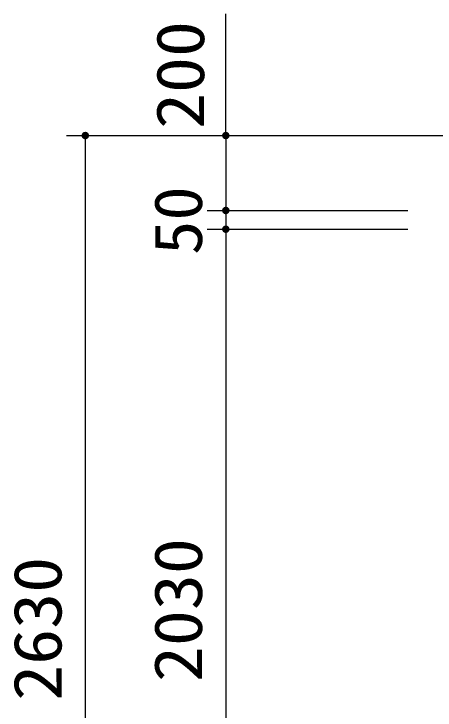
# Model space of a CAD drawing. Units: millimetres, scale not verified. Extents: x -14850 to 14850, y -10500 to 10500.
# Drawn here: x -2289 to -1165, y -5110 to -3252 of the extents above; entities that cross this region are included whole.
import ezdxf
from ezdxf.enums import TextEntityAlignment as Align

# ---------------------------------------------------------------- set-up
doc = ezdxf.new("R2010")
doc.units = ezdxf.units.MM
doc.header["$LTSCALE"] = 50
doc.layers.add('0-1_機器', color=3, linetype='Continuous', lineweight=25)
doc.layers.add('0-6_製作', color=5, linetype='Continuous', lineweight=25)
doc.styles.add('ＭＳ ゴシック', font='')
doc.styles.get('ＭＳ ゴシック').set_extended_font_data('MS Gothic')

msp = doc.modelspace()

# ---------------------------------------------------------------- linework, layer by layer
at = {"layer": '0-1_機器', "color": 2}
msp.add_line((-1211.51, -3576.67), (2285.54, -3576.67), dxfattribs=at)
at = {"layer": '0-6_製作', "color": 2}
for p, q in [((-1723.62, -3576.67), (-1723.62, -3252.04)), ((-2148.62, -3576.67), (-1211.51, -3576.67)), ((-2098.62, -3576.67), (-2098.62, -6206.68)), ((-1723.62, -3576.67), (-1723.62, -3776.67)), ((-1773.62, -3776.67), (-1237.51, -3776.67)), ((-1723.62, -3776.67), (-1723.62, -3826.67)), ((-1773.62, -3826.67), (-1237.51, -3826.67)), ((-1773.62, -3826.67), (-1237.51, -3826.67)), ((-1723.62, -3826.67), (-1723.62, -5856.67))]:
    msp.add_line(p, q, dxfattribs=at)
at = {"layer": '0-6_製作'}
for points in [[(-2107.06, -3571.32), (-2098.62, -3566.67), (-2098.62, -3576.67)], [(-2106.32, -3570.3), (-2098.62, -3566.67), (-2107.06, -3571.32)], [(-2105.46, -3569.38), (-2098.62, -3566.67), (-2106.32, -3570.3)], [(-2104.49, -3568.58), (-2098.62, -3566.67), (-2105.46, -3569.38)], [(-2103.43, -3567.91), (-2098.62, -3566.67), (-2104.49, -3568.58)], [(-2102.3, -3567.38), (-2098.62, -3566.67), (-2103.43, -3567.91)], [(-2101.1, -3566.99), (-2098.62, -3566.67), (-2102.3, -3567.38)], [(-2099.87, -3566.75), (-2098.62, -3566.67), (-2101.1, -3566.99)], [(-2098.62, -3566.67), (-2088.62, -3576.67), (-2098.62, -3576.67)], [(-2098.62, -3566.67), (-2088.69, -3575.42), (-2088.62, -3576.67)], [(-2098.62, -3566.67), (-2088.93, -3574.19), (-2088.69, -3575.42)], [(-2098.62, -3566.67), (-2089.32, -3572.99), (-2088.93, -3574.19)], [(-2098.62, -3566.67), (-2089.85, -3571.86), (-2089.32, -3572.99)], [(-2098.62, -3566.67), (-2090.52, -3570.8), (-2089.85, -3571.86)], [(-2097.99, -3566.69), (-2090.52, -3570.8), (-2098.62, -3566.67)], [(-2096.74, -3566.85), (-2090.52, -3570.8), (-2097.99, -3566.69)], [(-2096.74, -3566.85), (-2091.33, -3569.83), (-2090.52, -3570.8)], [(-2095.52, -3567.16), (-2091.33, -3569.83), (-2096.74, -3566.85)], [(-2095.52, -3567.16), (-2092.24, -3568.97), (-2091.33, -3569.83)], [(-2094.36, -3567.63), (-2092.24, -3568.97), (-2095.52, -3567.16)], [(-1732.06, -3571.32), (-1723.62, -3566.67), (-1723.62, -3576.67)], [(-1731.32, -3570.3), (-1723.62, -3566.67), (-1732.06, -3571.32)], [(-1730.46, -3569.38), (-1723.62, -3566.67), (-1731.32, -3570.3)], [(-1729.49, -3568.58), (-1723.62, -3566.67), (-1730.46, -3569.38)], [(-1728.43, -3567.91), (-1723.62, -3566.67), (-1729.49, -3568.58)], [(-1727.3, -3567.38), (-1723.62, -3566.67), (-1728.43, -3567.91)], [(-1726.1, -3566.99), (-1723.62, -3566.67), (-1727.3, -3567.38)], [(-1724.87, -3566.75), (-1723.62, -3566.67), (-1726.1, -3566.99)], [(-1723.62, -3566.67), (-1713.62, -3576.67), (-1723.62, -3576.67)], [(-1723.62, -3566.67), (-1713.69, -3575.42), (-1713.62, -3576.67)], [(-1723.62, -3566.67), (-1713.93, -3574.19), (-1713.69, -3575.42)], [(-1723.62, -3566.67), (-1714.32, -3572.99), (-1713.93, -3574.19)], [(-1723.62, -3566.67), (-1714.85, -3571.86), (-1714.32, -3572.99)], [(-1723.62, -3566.67), (-1715.52, -3570.8), (-1714.85, -3571.86)], [(-1723.62, -3566.67), (-1716.33, -3569.83), (-1715.52, -3570.8)], [(-1722.99, -3566.69), (-1716.33, -3569.83), (-1723.62, -3566.67)], [(-1721.74, -3566.85), (-1716.33, -3569.83), (-1722.99, -3566.69)], [(-1721.74, -3566.85), (-1717.24, -3568.97), (-1716.33, -3569.83)], [(-1720.52, -3567.16), (-1717.24, -3568.97), (-1721.74, -3566.85)], [(-1720.52, -3567.16), (-1718.26, -3568.23), (-1717.24, -3568.97)], [(-1719.36, -3567.63), (-1718.26, -3568.23), (-1720.52, -3567.16)], [(-2108.6, -3576.05), (-2098.62, -3576.67), (-2108.62, -3576.67)], [(-2108.62, -3576.67), (-2098.62, -3576.67), (-2108.54, -3577.93)], [(-2108.44, -3574.8), (-2098.62, -3576.67), (-2108.6, -3576.05)], [(-2108.54, -3577.93), (-2098.62, -3576.67), (-2108.3, -3579.16)], [(-2108.13, -3573.58), (-2098.62, -3576.67), (-2108.44, -3574.8)], [(-2108.3, -3579.16), (-2098.62, -3576.67), (-2107.91, -3580.36)], [(-2107.66, -3572.42), (-2098.62, -3576.67), (-2108.13, -3573.58)], [(-2107.91, -3580.36), (-2098.62, -3576.67), (-2107.38, -3581.49)], [(-2107.06, -3571.32), (-2098.62, -3576.67), (-2107.66, -3572.42)], [(-2107.38, -3581.49), (-2098.62, -3576.67), (-2098.62, -3586.67)], [(-2107.38, -3581.49), (-2099.24, -3586.65), (-2106.71, -3582.55)], [(-2107.38, -3581.49), (-2098.62, -3586.67), (-2099.24, -3586.65)], [(-2106.71, -3582.55), (-2100.49, -3586.5), (-2105.9, -3583.52)], [(-2106.71, -3582.55), (-2099.24, -3586.65), (-2100.49, -3586.5)], [(-2105.9, -3583.52), (-2101.71, -3586.18), (-2104.99, -3584.38)], [(-2105.9, -3583.52), (-2100.49, -3586.5), (-2101.71, -3586.18)], [(-2104.99, -3584.38), (-2102.87, -3585.72), (-2103.97, -3585.12)], [(-2104.99, -3584.38), (-2101.71, -3586.18), (-2102.87, -3585.72)], [(-2098.62, -3576.67), (-2097.36, -3586.6), (-2098.62, -3586.67)], [(-2098.62, -3576.67), (-2096.13, -3586.36), (-2097.36, -3586.6)], [(-2098.62, -3576.67), (-2094.93, -3585.97), (-2096.13, -3586.36)], [(-2098.62, -3576.67), (-2093.8, -3585.44), (-2094.93, -3585.97)], [(-2098.62, -3576.67), (-2092.74, -3584.76), (-2093.8, -3585.44)], [(-2098.62, -3576.67), (-2091.77, -3583.96), (-2092.74, -3584.76)], [(-2098.62, -3576.67), (-2090.91, -3583.05), (-2091.77, -3583.96)], [(-2098.62, -3576.67), (-2090.17, -3582.03), (-2090.91, -3583.05)], [(-2098.62, -3576.67), (-2089.57, -3580.93), (-2090.17, -3582.03)], [(-2088.62, -3576.67), (-2089.57, -3580.93), (-2098.62, -3576.67)], [(-2094.36, -3567.63), (-2093.26, -3568.23), (-2092.24, -3568.97)], [(-2088.62, -3576.67), (-2089.1, -3579.76), (-2089.57, -3580.93)], [(-2088.62, -3576.67), (-2088.79, -3578.55), (-2089.1, -3579.76)], [(-2088.62, -3576.67), (-2088.63, -3577.3), (-2088.79, -3578.55)], [(-1733.6, -3576.05), (-1723.62, -3576.67), (-1733.62, -3576.67)], [(-1733.62, -3576.67), (-1723.62, -3576.67), (-1733.54, -3577.93)], [(-1733.44, -3574.8), (-1723.62, -3576.67), (-1733.6, -3576.05)], [(-1733.54, -3577.93), (-1723.62, -3576.67), (-1733.3, -3579.16)], [(-1733.13, -3573.58), (-1723.62, -3576.67), (-1733.44, -3574.8)], [(-1733.3, -3579.16), (-1723.62, -3576.67), (-1732.91, -3580.36)], [(-1732.66, -3572.42), (-1723.62, -3576.67), (-1733.13, -3573.58)], [(-1732.91, -3580.36), (-1723.62, -3576.67), (-1732.38, -3581.49)], [(-1732.06, -3571.32), (-1723.62, -3576.67), (-1732.66, -3572.42)], [(-1732.38, -3581.49), (-1723.62, -3576.67), (-1731.71, -3582.55)], [(-1731.71, -3582.55), (-1723.62, -3576.67), (-1723.62, -3586.67)], [(-1731.71, -3582.55), (-1724.24, -3586.65), (-1730.9, -3583.52)], [(-1731.71, -3582.55), (-1723.62, -3586.67), (-1724.24, -3586.65)], [(-1730.9, -3583.52), (-1725.49, -3586.5), (-1729.99, -3584.38)], [(-1730.9, -3583.52), (-1724.24, -3586.65), (-1725.49, -3586.5)], [(-1729.99, -3584.38), (-1726.71, -3586.18), (-1728.97, -3585.12)], [(-1729.99, -3584.38), (-1725.49, -3586.5), (-1726.71, -3586.18)], [(-1728.97, -3585.12), (-1726.71, -3586.18), (-1727.87, -3585.72)], [(-1723.62, -3576.67), (-1722.36, -3586.6), (-1723.62, -3586.67)], [(-1723.62, -3576.67), (-1721.13, -3586.36), (-1722.36, -3586.6)], [(-1723.62, -3576.67), (-1719.93, -3585.97), (-1721.13, -3586.36)], [(-1723.62, -3576.67), (-1718.8, -3585.44), (-1719.93, -3585.97)], [(-1723.62, -3576.67), (-1717.74, -3584.76), (-1718.8, -3585.44)], [(-1723.62, -3576.67), (-1716.77, -3583.96), (-1717.74, -3584.76)], [(-1723.62, -3576.67), (-1715.91, -3583.05), (-1716.77, -3583.96)], [(-1723.62, -3576.67), (-1715.17, -3582.03), (-1715.91, -3583.05)], [(-1723.62, -3576.67), (-1714.57, -3580.93), (-1715.17, -3582.03)], [(-1713.62, -3576.67), (-1714.57, -3580.93), (-1723.62, -3576.67)], [(-1713.62, -3576.67), (-1714.1, -3579.76), (-1714.57, -3580.93)], [(-1713.62, -3576.67), (-1713.79, -3578.55), (-1714.1, -3579.76)], [(-1713.62, -3576.67), (-1713.63, -3577.3), (-1713.79, -3578.55)], [(-1732.66, -3772.42), (-1723.62, -3766.67), (-1723.62, -3776.67)], [(-1732.06, -3771.32), (-1723.62, -3766.67), (-1732.66, -3772.42)], [(-1731.32, -3770.3), (-1723.62, -3766.67), (-1732.06, -3771.32)], [(-1730.46, -3769.38), (-1723.62, -3766.67), (-1731.32, -3770.3)], [(-1729.49, -3768.58), (-1723.62, -3766.67), (-1730.46, -3769.38)], [(-1728.43, -3767.91), (-1723.62, -3766.67), (-1729.49, -3768.58)], [(-1727.3, -3767.38), (-1723.62, -3766.67), (-1728.43, -3767.91)], [(-1726.1, -3766.99), (-1723.62, -3766.67), (-1727.3, -3767.38)], [(-1724.87, -3766.75), (-1723.62, -3766.67), (-1726.1, -3766.99)], [(-1723.62, -3766.67), (-1713.62, -3776.67), (-1723.62, -3776.67)], [(-1723.62, -3766.67), (-1713.69, -3775.42), (-1713.62, -3776.67)], [(-1723.62, -3766.67), (-1713.93, -3774.19), (-1713.69, -3775.42)], [(-1723.62, -3766.67), (-1714.32, -3772.99), (-1713.93, -3774.19)], [(-1723.62, -3766.67), (-1714.85, -3771.86), (-1714.32, -3772.99)], [(-1723.62, -3766.67), (-1715.52, -3770.8), (-1714.85, -3771.86)], [(-1723.62, -3766.67), (-1716.33, -3769.83), (-1715.52, -3770.8)], [(-1722.99, -3766.69), (-1716.33, -3769.83), (-1723.62, -3766.67)], [(-1722.99, -3766.69), (-1717.24, -3768.97), (-1716.33, -3769.83)], [(-1721.74, -3766.85), (-1717.24, -3768.97), (-1722.99, -3766.69)], [(-1721.74, -3766.85), (-1718.26, -3768.23), (-1717.24, -3768.97)], [(-1720.52, -3767.16), (-1718.26, -3768.23), (-1721.74, -3766.85)], [(-1720.52, -3767.16), (-1719.36, -3767.63), (-1718.26, -3768.23)], [(-1733.6, -3776.05), (-1723.62, -3776.67), (-1733.62, -3776.67)], [(-1733.62, -3776.67), (-1723.62, -3776.67), (-1733.54, -3777.93)], [(-1733.44, -3774.8), (-1723.62, -3776.67), (-1733.6, -3776.05)], [(-1733.54, -3777.93), (-1723.62, -3776.67), (-1733.3, -3779.16)], [(-1733.13, -3773.58), (-1723.62, -3776.67), (-1733.44, -3774.8)], [(-1733.3, -3779.16), (-1723.62, -3776.67), (-1732.91, -3780.36)], [(-1732.66, -3772.42), (-1723.62, -3776.67), (-1733.13, -3773.58)], [(-1732.91, -3780.36), (-1723.62, -3776.67), (-1732.38, -3781.49)], [(-1732.38, -3781.49), (-1723.62, -3776.67), (-1731.71, -3782.55)], [(-1731.71, -3782.55), (-1723.62, -3776.67), (-1723.62, -3786.67)], [(-1731.71, -3782.55), (-1723.62, -3786.67), (-1730.9, -3783.52)], [(-1730.9, -3783.52), (-1724.24, -3786.65), (-1729.99, -3784.38)], [(-1730.9, -3783.52), (-1723.62, -3786.67), (-1724.24, -3786.65)], [(-1729.99, -3784.38), (-1725.49, -3786.5), (-1728.97, -3785.12)], [(-1729.99, -3784.38), (-1724.24, -3786.65), (-1725.49, -3786.5)], [(-1728.97, -3785.12), (-1726.71, -3786.18), (-1727.87, -3785.72)], [(-1728.97, -3785.12), (-1725.49, -3786.5), (-1726.71, -3786.18)], [(-1723.62, -3776.67), (-1722.36, -3786.6), (-1723.62, -3786.67)], [(-1723.62, -3776.67), (-1721.13, -3786.36), (-1722.36, -3786.6)], [(-1723.62, -3776.67), (-1719.93, -3785.97), (-1721.13, -3786.36)], [(-1723.62, -3776.67), (-1718.8, -3785.44), (-1719.93, -3785.97)], [(-1723.62, -3776.67), (-1717.74, -3784.76), (-1718.8, -3785.44)], [(-1723.62, -3776.67), (-1716.77, -3783.96), (-1717.74, -3784.76)], [(-1723.62, -3776.67), (-1715.91, -3783.05), (-1716.77, -3783.96)], [(-1723.62, -3776.67), (-1715.17, -3782.03), (-1715.91, -3783.05)], [(-1723.62, -3776.67), (-1714.57, -3780.93), (-1715.17, -3782.03)], [(-1723.62, -3776.67), (-1714.1, -3779.76), (-1714.57, -3780.93)], [(-1713.62, -3776.67), (-1714.1, -3779.76), (-1723.62, -3776.67)], [(-1713.62, -3776.67), (-1713.79, -3778.55), (-1714.1, -3779.76)], [(-1713.62, -3776.67), (-1713.63, -3777.3), (-1713.79, -3778.55)], [(-1733.6, -3826.05), (-1723.62, -3826.67), (-1733.62, -3826.67)], [(-1733.6, -3826.05), (-1723.62, -3826.67), (-1733.62, -3826.67)], [(-1733.62, -3826.67), (-1723.62, -3826.67), (-1733.54, -3827.93)], [(-1733.62, -3826.67), (-1723.62, -3826.67), (-1733.54, -3827.93)], [(-1733.44, -3824.8), (-1723.62, -3826.67), (-1733.6, -3826.05)], [(-1733.44, -3824.8), (-1723.62, -3826.67), (-1733.6, -3826.05)], [(-1733.54, -3827.93), (-1723.62, -3826.67), (-1733.3, -3829.16)], [(-1733.54, -3827.93), (-1723.62, -3826.67), (-1733.3, -3829.16)], [(-1733.13, -3823.58), (-1723.62, -3826.67), (-1733.44, -3824.8)], [(-1733.13, -3823.58), (-1723.62, -3826.67), (-1733.44, -3824.8)], [(-1733.3, -3829.16), (-1723.62, -3826.67), (-1732.91, -3830.36)], [(-1733.3, -3829.16), (-1723.62, -3826.67), (-1732.91, -3830.36)], [(-1732.66, -3822.42), (-1723.62, -3826.67), (-1733.13, -3823.58)], [(-1732.66, -3822.42), (-1723.62, -3826.67), (-1733.13, -3823.58)], [(-1732.91, -3830.36), (-1723.62, -3826.67), (-1732.38, -3831.49)], [(-1732.91, -3830.36), (-1723.62, -3826.67), (-1732.38, -3831.49)], [(-1732.66, -3822.42), (-1723.62, -3816.67), (-1723.62, -3826.67)], [(-1732.06, -3821.32), (-1723.62, -3816.67), (-1732.66, -3822.42)], [(-1732.66, -3822.42), (-1723.62, -3816.67), (-1723.62, -3826.67)], [(-1732.06, -3821.32), (-1723.62, -3816.67), (-1732.66, -3822.42)], [(-1732.38, -3831.49), (-1723.62, -3826.67), (-1731.71, -3832.55)], [(-1732.38, -3831.49), (-1723.62, -3826.67), (-1731.71, -3832.55)], [(-1731.32, -3820.3), (-1723.62, -3816.67), (-1732.06, -3821.32)], [(-1731.32, -3820.3), (-1723.62, -3816.67), (-1732.06, -3821.32)], [(-1731.71, -3832.55), (-1723.62, -3826.67), (-1723.62, -3836.67)], [(-1731.71, -3832.55), (-1723.62, -3826.67), (-1723.62, -3836.67)], [(-1730.46, -3819.38), (-1723.62, -3816.67), (-1731.32, -3820.3)], [(-1730.46, -3819.38), (-1723.62, -3816.67), (-1731.32, -3820.3)], [(-1729.49, -3818.58), (-1723.62, -3816.67), (-1730.46, -3819.38)], [(-1729.49, -3818.58), (-1723.62, -3816.67), (-1730.46, -3819.38)], [(-1728.43, -3817.91), (-1723.62, -3816.67), (-1729.49, -3818.58)], [(-1728.43, -3817.91), (-1723.62, -3816.67), (-1729.49, -3818.58)], [(-1727.3, -3817.38), (-1723.62, -3816.67), (-1728.43, -3817.91)], [(-1727.3, -3817.38), (-1723.62, -3816.67), (-1728.43, -3817.91)], [(-1726.1, -3816.99), (-1723.62, -3816.67), (-1727.3, -3817.38)], [(-1726.1, -3816.99), (-1723.62, -3816.67), (-1727.3, -3817.38)], [(-1724.87, -3816.75), (-1723.62, -3816.67), (-1726.1, -3816.99)], [(-1724.87, -3816.75), (-1723.62, -3816.67), (-1726.1, -3816.99)], [(-1723.62, -3816.67), (-1713.62, -3826.67), (-1723.62, -3826.67)], [(-1723.62, -3816.67), (-1713.69, -3825.42), (-1713.62, -3826.67)], [(-1723.62, -3816.67), (-1713.93, -3824.19), (-1713.69, -3825.42)], [(-1723.62, -3816.67), (-1714.32, -3822.99), (-1713.93, -3824.19)], [(-1723.62, -3816.67), (-1714.85, -3821.86), (-1714.32, -3822.99)], [(-1723.62, -3816.67), (-1715.52, -3820.8), (-1714.85, -3821.86)], [(-1723.62, -3816.67), (-1716.33, -3819.83), (-1715.52, -3820.8)], [(-1722.99, -3816.69), (-1716.33, -3819.83), (-1723.62, -3816.67)], [(-1723.62, -3816.67), (-1713.62, -3826.67), (-1723.62, -3826.67)], [(-1723.62, -3816.67), (-1713.69, -3825.42), (-1713.62, -3826.67)], [(-1723.62, -3816.67), (-1713.93, -3824.19), (-1713.69, -3825.42)], [(-1723.62, -3816.67), (-1714.32, -3822.99), (-1713.93, -3824.19)], [(-1723.62, -3816.67), (-1714.85, -3821.86), (-1714.32, -3822.99)], [(-1723.62, -3816.67), (-1715.52, -3820.8), (-1714.85, -3821.86)], [(-1723.62, -3816.67), (-1716.33, -3819.83), (-1715.52, -3820.8)], [(-1722.99, -3816.69), (-1716.33, -3819.83), (-1723.62, -3816.67)], [(-1723.62, -3826.67), (-1722.36, -3836.6), (-1723.62, -3836.67)], [(-1723.62, -3826.67), (-1721.13, -3836.36), (-1722.36, -3836.6)], [(-1723.62, -3826.67), (-1719.93, -3835.97), (-1721.13, -3836.36)], [(-1723.62, -3826.67), (-1718.8, -3835.44), (-1719.93, -3835.97)], [(-1723.62, -3826.67), (-1717.74, -3834.76), (-1718.8, -3835.44)], [(-1723.62, -3826.67), (-1716.77, -3833.96), (-1717.74, -3834.76)], [(-1723.62, -3826.67), (-1715.91, -3833.05), (-1716.77, -3833.96)], [(-1723.62, -3826.67), (-1715.17, -3832.03), (-1715.91, -3833.05)], [(-1723.62, -3826.67), (-1714.57, -3830.93), (-1715.17, -3832.03)], [(-1723.62, -3826.67), (-1714.1, -3829.76), (-1714.57, -3830.93)], [(-1713.62, -3826.67), (-1714.1, -3829.76), (-1723.62, -3826.67)], [(-1723.62, -3826.67), (-1722.36, -3836.6), (-1723.62, -3836.67)], [(-1723.62, -3826.67), (-1721.13, -3836.36), (-1722.36, -3836.6)], [(-1723.62, -3826.67), (-1719.93, -3835.97), (-1721.13, -3836.36)], [(-1723.62, -3826.67), (-1718.8, -3835.44), (-1719.93, -3835.97)], [(-1723.62, -3826.67), (-1717.74, -3834.76), (-1718.8, -3835.44)], [(-1723.62, -3826.67), (-1716.77, -3833.96), (-1717.74, -3834.76)], [(-1723.62, -3826.67), (-1715.91, -3833.05), (-1716.77, -3833.96)], [(-1723.62, -3826.67), (-1715.17, -3832.03), (-1715.91, -3833.05)], [(-1723.62, -3826.67), (-1714.57, -3830.93), (-1715.17, -3832.03)], [(-1723.62, -3826.67), (-1714.1, -3829.76), (-1714.57, -3830.93)], [(-1713.62, -3826.67), (-1714.1, -3829.76), (-1723.62, -3826.67)], [(-1722.99, -3816.69), (-1717.24, -3818.97), (-1716.33, -3819.83)], [(-1721.74, -3816.85), (-1717.24, -3818.97), (-1722.99, -3816.69)], [(-1722.99, -3816.69), (-1717.24, -3818.97), (-1716.33, -3819.83)], [(-1721.74, -3816.85), (-1717.24, -3818.97), (-1722.99, -3816.69)], [(-1721.74, -3816.85), (-1718.26, -3818.23), (-1717.24, -3818.97)], [(-1720.52, -3817.16), (-1718.26, -3818.23), (-1721.74, -3816.85)], [(-1721.74, -3816.85), (-1718.26, -3818.23), (-1717.24, -3818.97)], [(-1720.52, -3817.16), (-1718.26, -3818.23), (-1721.74, -3816.85)], [(-1720.52, -3817.16), (-1719.36, -3817.63), (-1718.26, -3818.23)], [(-1720.52, -3817.16), (-1719.36, -3817.63), (-1718.26, -3818.23)], [(-1713.62, -3826.67), (-1713.79, -3828.55), (-1714.1, -3829.76)], [(-1713.62, -3826.67), (-1713.79, -3828.55), (-1714.1, -3829.76)], [(-1713.62, -3826.67), (-1713.63, -3827.3), (-1713.79, -3828.55)], [(-1713.62, -3826.67), (-1713.63, -3827.3), (-1713.79, -3828.55)], [(-1731.71, -3832.55), (-1723.62, -3836.67), (-1730.9, -3833.52)], [(-1731.71, -3832.55), (-1723.62, -3836.67), (-1730.9, -3833.52)], [(-1730.9, -3833.52), (-1724.24, -3836.65), (-1729.99, -3834.38)], [(-1730.9, -3833.52), (-1723.62, -3836.67), (-1724.24, -3836.65)], [(-1730.9, -3833.52), (-1724.24, -3836.65), (-1729.99, -3834.38)], [(-1730.9, -3833.52), (-1723.62, -3836.67), (-1724.24, -3836.65)], [(-1729.99, -3834.38), (-1725.49, -3836.5), (-1728.97, -3835.12)], [(-1729.99, -3834.38), (-1724.24, -3836.65), (-1725.49, -3836.5)], [(-1729.99, -3834.38), (-1725.49, -3836.5), (-1728.97, -3835.12)], [(-1729.99, -3834.38), (-1724.24, -3836.65), (-1725.49, -3836.5)], [(-1728.97, -3835.12), (-1726.71, -3836.18), (-1727.87, -3835.72)], [(-1728.97, -3835.12), (-1725.49, -3836.5), (-1726.71, -3836.18)], [(-1728.97, -3835.12), (-1726.71, -3836.18), (-1727.87, -3835.72)], [(-1728.97, -3835.12), (-1725.49, -3836.5), (-1726.71, -3836.18)]]:
    msp.add_solid(points, dxfattribs=at)

# ---------------------------------------------------------------- texts
at = {"layer": '0-6_製作', "color": 4, "style": 'ＭＳ ゴシック'}
for s, width, p in [('200', 1.1, (-1742.97, -3559.15)), ('50', 1.05, (-1748.62, -3895.42)), ('2030', 1.1, (-1748.62, -5035.42)), ('2630', 1.1, (-2123.62, -5085.42))]:
    msp.add_text(s, height=128.4, rotation=90, dxfattribs=dict(at, width=width)).set_placement(p, align=Align.BOTTOM_LEFT)

doc.saveas('drawing.dxf')
